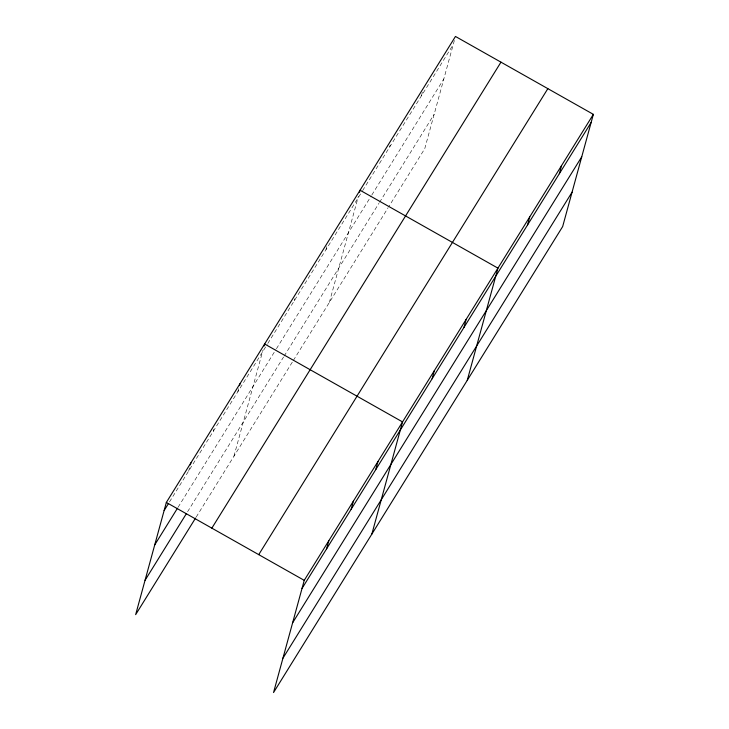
<?xml version="1.0" encoding="UTF-8"?>
<svg xmlns="http://www.w3.org/2000/svg" width="729" height="729" viewBox="0 0 729 729"><rect width="100%" height="100%" fill="white"/><g stroke="black" fill="none" stroke-linecap="round" stroke-linejoin="round"><path stroke-width="0.55" stroke-dasharray="3.65 2.73" d="M188.702 470.943L189.531 467.9M213.269 431.331L213.825 429.299M237.845 391.719L238.684 388.675M233.945 456.208L262.978 350.084M294.224 300.849L294.78 298.826M326.027 249.591L326.865 246.557M329.353 302.435L358.386 196.311M389.632 147.076L390.188 145.053M421.435 95.818L422.547 91.763M454.349 40.505L424.761 148.652L388.757 206.69M169.52 501.853L267.224 344.37M267.825 343.405L362.031 191.563M362.632 190.597L453.238 44.56M178.104 507.22L275.826 349.71M276.428 348.744L371.234 195.937M371.836 194.971L443.843 78.914M187.599 511.703L283.545 357.055M284.146 356.089L378.952 203.282M379.554 202.316L434.165 114.307M196.183 517.071L292.748 361.429M293.35 360.463L388.156 207.656"/><path stroke-width="1.09" d="M593.351 114.353L304.239 580.348L273.539 692.55L562.66 226.564L593.351 114.353L455.461 36.45L166.34 502.436L135.649 614.647L195.582 518.037M190.36 464.856L190.916 462.833M239.513 385.641L240.069 383.609M264.089 346.029L264.645 344.006L402.536 421.909L371.845 534.111M359.497 192.256L360.053 190.223L497.943 268.135L467.253 380.338M326.592 548.846L328.815 540.736M351.168 509.234L353.383 501.124M375.745 469.622L377.959 461.512M432.124 378.761L434.338 370.651M463.926 327.503L466.141 319.393M527.532 224.979L529.746 216.868M559.334 173.721L561.549 165.611M164.125 510.546L168.317 503.785M154.721 544.9L177.502 508.186M145.044 580.293L186.396 513.635M211.847 528.151L500.969 62.156M258.731 554.632L547.853 88.646M302.016 588.449L591.137 122.463M292.621 622.803L581.742 156.817M282.934 658.196L572.055 192.21M166.34 502.436L304.239 580.348"/></g></svg>
